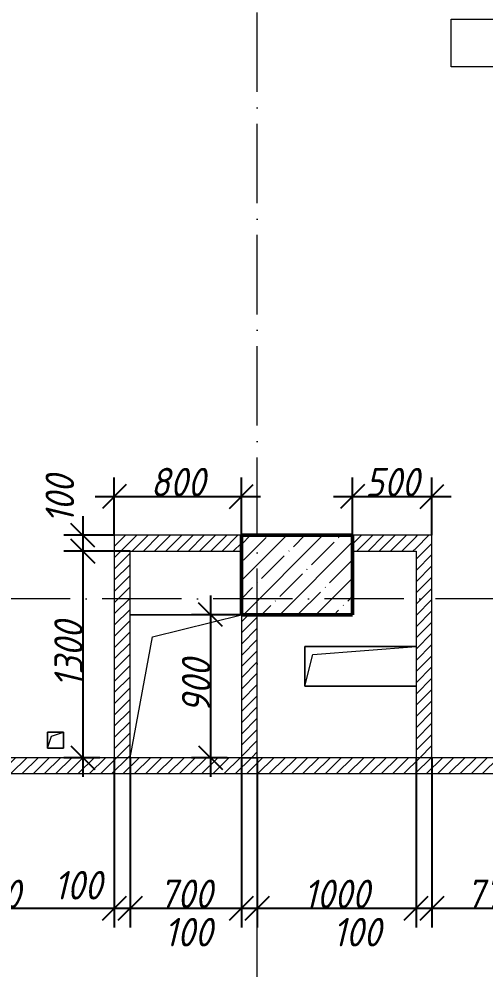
# Model space of a CAD drawing. Header units: millimetres. Extents: x -356862 to 418287, y 0 to 839748.
# Drawn here: x -83151 to -80217, y 597667 to 603647 of the extents above; entities that cross this region are included whole.
import ezdxf

# ---------------------------------------------------------------- set-up
doc = ezdxf.new("R2010")
doc.units = ezdxf.units.MM
doc.linetypes.add('50_200_ШТРИХ_1Т_ш5_п1_п1_', pattern=[700, 500, -100, 0, -100])
for name, color, linetype, lineweight in [('A-____-____-DIMS', 7, 'Continuous', 9), ('A-FLOR-____-OTLN', 7, 'Continuous', 9), ('A-GENM-____-OTLN', 7, 'Continuous', 9), ('A-WALL-FNSH-MCUT-1', 7, 'Continuous', 9), ('S-COLS-____-MCUT', 7, 'Continuous', 50), ('S-COLS-____-OTLN', 7, 'Continuous', 9), ('S-GRID-____-OTLN-1', 7, '50_200_ШТРИХ_1Т_ш5_п1_п1_', 9)]:
    doc.layers.add(name, color=color, linetype=linetype, lineweight=lineweight)
doc.layers.add('A-WALL-____-PATT-4', color=9, linetype='Continuous', lineweight=9, true_color=0x808080)
doc.styles.add('ISOCPEUR_I_10', font='isocpeui.ttf', dxfattribs={"width": 0.9, "height": 180})
doc.styles.add('ISOCPEUR_I_14', font='isocpeui.ttf', dxfattribs={"width": 0.9, "height": 180})
doc.dimstyles.new('ISO-1_8_0_9К_СРЕДНИЙ_Кладочные_5', dxfattribs={"dimscale": 304.8, "dimtxt": 179.276612, "dimasz": 0.492126, "dimexe": 0.393701, "dimexo": 0, "dimgap": 0, "dimtad": 1, "dimdec": 3, "dimrnd": 0.001, "dimdsep": 46, "dimtxsty": 'ISOCPEUR_I_10', "dimblk1": 'OBLIQUE', "dimblk2": 'OBLIQUE', "dimsah": 1, "dimcen": 0.09, "dimdle": 0.393701, "dimazin": 0, "dimtfac": 1, "dimtdec": 4, "dimtix": 1, "dimtmove": 2, "dimatfit": 3, "dimfxl": 1, "dimtvp": 1, "dimtolj": 1, "dimtzin": 0, "dimarcsym": 2})
doc.dimstyles.new('ISO-1_8_0_9К_СРЕДНИЙ_Кладочные_6', dxfattribs={"dimscale": 304.8, "dimtxt": 179.276612, "dimasz": 0.492126, "dimexe": 0.393701, "dimexo": 0, "dimgap": 0, "dimtad": 1, "dimdec": 3, "dimrnd": 0.001, "dimdsep": 46, "dimtxsty": 'ISOCPEUR_I_14', "dimblk1": 'OBLIQUE', "dimblk2": 'OBLIQUE', "dimsah": 1, "dimcen": 0.09, "dimdle": 0.393701, "dimazin": 0, "dimtfac": 1, "dimtdec": 4, "dimtix": 1, "dimtmove": 0, "dimatfit": 3, "dimfxl": 1, "dimtvp": 1, "dimtolj": 1, "dimtzin": 0, "dimarcsym": 2})
pattern_1 = [(45, (-175000.736, 544716.51), (-35.35534, 35.35534), [])]

# ---------------------------------------------------------------- blocks, each defined once
blk = doc.blocks.new('BSC_Колонна _Прямоугольная - 500х700-V141-АР1_Кладочный план 1 этажа в осях 1-64_Ю-ЯЯ')
at = {"layer": 'S-COLS-____-OTLN'}
h = blk.add_hatch(dxfattribs=at)
h.set_pattern_fill('FP_145', color=256, style=0, pattern_type=2)
h.set_pattern_definition([(315, (-55431.04, 93600), (114.04925, 114.04925), []), (315, (-55431.04, 93485.95), (114.04925, 114.04925), [201.613, -40.323, 3.353, -36.97])])
h.paths.add_polyline_path([(-250, 350), (-250, -350), (250, -350), (250, 350), (179.4, 350)], flags=0)
at = {"layer": 'S-COLS-____-MCUT'}
for p, q in [((250, 350), (-250, 350)), ((-250, 350), (-250, -350)), ((250, -350), (250, 350)), ((-250, -350), (250, -350))]:
    blk.add_line(p, q, dxfattribs=at)
blk = doc.blocks.new('AR_Отверстие прямоугольное _в плите_ - AR_Отверстие прямоугольное _в плите_-30459221-АР1_Кладочный план 1 этажа в осях 1-64_Ю-ЯЯ')
at = {"layer": 'A-GENM-____-OTLN'}
for p, q in [((350, 125), (-350, 125)), ((-350, 125), (-350, -125)), ((-300, 75), (350, 125)), ((-350, -125), (-300, 75)), ((-350, -125), (350, -125))]:
    blk.add_line(p, q, dxfattribs=at)
blk = doc.blocks.new('AR_Отверстие прямоугольное _в плите_ - AR_Отверстие прямоугольное _в плите_-V206-АР1_Кладочный план 1 этажа в осях 1-64_Ю-ЯЯ')
at = {"layer": 'A-GENM-____-OTLN'}
for p, q in [((50, 50), (-50, 50)), ((-50, 50), (-50, -50)), ((-50, -50), (-25, 25)), ((-25, 25), (50, 50)), ((50, -50), (50, 50)), ((-50, -50), (50, -50))]:
    blk.add_line(p, q, dxfattribs=at)
blk = doc.blocks.new('AR_Отверстие прямоугольное _в плите_ - AR_Отверстие прямоугольное _в плите_-30602925-АР1_Кладочный план 1 этажа в осях 1-64_Ю-ЯЯ')
at = {"layer": 'A-GENM-____-OTLN'}
for p, q in [((350, 450), (-350, 450)), ((-210, 310), (350, 450)), ((-350, -450), (-210, 310))]:
    blk.add_line(p, q, dxfattribs=at)
blk = doc.blocks.new('_Oblique')
at = {"color": 0, "linetype": 'ByBlock', "lineweight": -2}
blk.add_line((-0.5, -0.5), (0.5, 0.5), dxfattribs=at)
blk = doc.blocks.new('*D13001')
at = {"layer": 'A-____-____-DIMS', "color": 0, "lineweight": -2, "transparency": 16777216}
for p, q in [((-82550.7, 598997.6), (-82550.7, 597929.4)), ((-84150.7, 598847.6), (-84150.7, 597929.4)), ((-84270.7, 598049.4), (-82430.7, 598049.4))]:
    blk.add_line(p, q, dxfattribs=at)
at = {"layer": 'Defpoints', "color": 0, "transparency": 16777216}
for p in [(-82550.7, 598997.6), (-84150.7, 598847.6), (-82550.7, 598049.4)]:
    blk.add_point(p, dxfattribs=at)
at = {"layer": 'A-____-____-DIMS', "color": 0, "lineweight": -2, "transparency": 16777216, "xscale": 150, "yscale": 150, "zscale": 150, "rotation": 180}
blk.add_blockref('_Oblique', (-84150.7, 598049.4), dxfattribs=at)
at = {"layer": 'A-____-____-DIMS', "color": 0, "lineweight": -2, "transparency": 16777216, "xscale": 150, "yscale": 150, "zscale": 150}
blk.add_blockref('_Oblique', (-82550.7, 598049.4), dxfattribs=at)
at = {"layer": 'A-____-____-DIMS', "color": 0, "transparency": 16777216, "insert": (-83350.7, 598139.4), "char_height": 180, "width": 504.733, "attachment_point": 5, "style": 'ISOCPEUR_I_14'}
blk.add_mtext('\\A1;1600', dxfattribs=at)
blk = doc.blocks.new('*D13002')
at = {"layer": 'A-____-____-DIMS', "color": 0, "lineweight": -2, "transparency": 16777216}
for p, q in [((-82550.7, 598997.6), (-82550.7, 597929.4)), ((-82450.7, 598997.6), (-82450.7, 597929.4)), ((-82670.7, 598049.4), (-82330.7, 598049.4))]:
    blk.add_line(p, q, dxfattribs=at)
at = {"layer": 'Defpoints', "color": 0, "transparency": 16777216}
for p in [(-82550.7, 598997.6), (-82450.7, 598997.6), (-82450.7, 598049.4)]:
    blk.add_point(p, dxfattribs=at)
at = {"layer": 'A-____-____-DIMS', "color": 0, "lineweight": -2, "transparency": 16777216, "xscale": 150, "yscale": 150, "zscale": 150, "rotation": 180}
blk.add_blockref('_Oblique', (-82550.7, 598049.4), dxfattribs=at)
at = {"layer": 'A-____-____-DIMS', "color": 0, "lineweight": -2, "transparency": 16777216, "xscale": 150, "yscale": 150, "zscale": 150}
blk.add_blockref('_Oblique', (-82450.7, 598049.4), dxfattribs=at)
at = {"layer": 'A-____-____-DIMS', "color": 0, "transparency": 16777216, "insert": (-82930.5, 598284.5), "char_height": 180, "width": 368.207, "attachment_point": 1, "line_spacing_factor": 1.149209, "style": 'ISOCPEUR_I_10'}
blk.add_mtext('\\A1;100', dxfattribs=at)
blk = doc.blocks.new('*D13003')
at = {"layer": 'A-____-____-DIMS', "color": 0, "lineweight": -2, "transparency": 16777216}
for p, q in [((-82450.7, 598997.6), (-82450.7, 597929.4)), ((-81750.7, 598997.6), (-81750.7, 597929.4)), ((-82570.7, 598049.4), (-81630.7, 598049.4))]:
    blk.add_line(p, q, dxfattribs=at)
at = {"layer": 'Defpoints', "color": 0, "transparency": 16777216}
for p in [(-82450.7, 598997.6), (-81750.7, 598997.6), (-81750.7, 598049.4)]:
    blk.add_point(p, dxfattribs=at)
at = {"layer": 'A-____-____-DIMS', "color": 0, "lineweight": -2, "transparency": 16777216, "xscale": 150, "yscale": 150, "zscale": 150, "rotation": 180}
blk.add_blockref('_Oblique', (-82450.7, 598049.4), dxfattribs=at)
at = {"layer": 'A-____-____-DIMS', "color": 0, "lineweight": -2, "transparency": 16777216, "xscale": 150, "yscale": 150, "zscale": 150}
blk.add_blockref('_Oblique', (-81750.7, 598049.4), dxfattribs=at)
at = {"layer": 'A-____-____-DIMS', "color": 0, "transparency": 16777216, "insert": (-82100.7, 598140.5), "char_height": 180, "width": 409.578, "attachment_point": 5, "style": 'ISOCPEUR_I_14'}
blk.add_mtext('\\A1;700', dxfattribs=at)
blk = doc.blocks.new('*D13004')
at = {"layer": 'A-____-____-DIMS', "color": 0, "lineweight": -2, "transparency": 16777216}
for p, q in [((-81750.7, 598997.6), (-81750.7, 597929.4)), ((-81650.7, 598997.6), (-81650.7, 597929.4)), ((-81870.7, 598049.4), (-81530.7, 598049.4))]:
    blk.add_line(p, q, dxfattribs=at)
at = {"layer": 'Defpoints', "color": 0, "transparency": 16777216}
for p in [(-81750.7, 598997.6), (-81650.7, 598997.6), (-81650.7, 598049.4)]:
    blk.add_point(p, dxfattribs=at)
at = {"layer": 'A-____-____-DIMS', "color": 0, "lineweight": -2, "transparency": 16777216, "xscale": 150, "yscale": 150, "zscale": 150, "rotation": 180}
blk.add_blockref('_Oblique', (-81750.7, 598049.4), dxfattribs=at)
at = {"layer": 'A-____-____-DIMS', "color": 0, "lineweight": -2, "transparency": 16777216, "xscale": 150, "yscale": 150, "zscale": 150}
blk.add_blockref('_Oblique', (-81650.7, 598049.4), dxfattribs=at)
at = {"layer": 'A-____-____-DIMS', "color": 0, "transparency": 16777216, "insert": (-82236.3, 597989), "char_height": 180, "width": 368.207, "attachment_point": 1, "line_spacing_factor": 1.149209, "style": 'ISOCPEUR_I_10'}
blk.add_mtext('\\A1;100', dxfattribs=at)
blk = doc.blocks.new('*D13005')
at = {"layer": 'A-____-____-DIMS', "color": 0, "lineweight": -2, "transparency": 16777216}
for p, q in [((-81650.7, 598997.6), (-81650.7, 597929.4)), ((-80650.7, 598997.6), (-80650.7, 597929.4)), ((-81770.7, 598049.4), (-80530.7, 598049.4))]:
    blk.add_line(p, q, dxfattribs=at)
at = {"layer": 'Defpoints', "color": 0, "transparency": 16777216}
for p in [(-81650.7, 598997.6), (-80650.7, 598997.6), (-80650.7, 598049.4)]:
    blk.add_point(p, dxfattribs=at)
at = {"layer": 'A-____-____-DIMS', "color": 0, "lineweight": -2, "transparency": 16777216, "xscale": 150, "yscale": 150, "zscale": 150, "rotation": 180}
blk.add_blockref('_Oblique', (-81650.7, 598049.4), dxfattribs=at)
at = {"layer": 'A-____-____-DIMS', "color": 0, "lineweight": -2, "transparency": 16777216, "xscale": 150, "yscale": 150, "zscale": 150}
blk.add_blockref('_Oblique', (-80650.7, 598049.4), dxfattribs=at)
at = {"layer": 'A-____-____-DIMS', "color": 0, "transparency": 16777216, "insert": (-81150.7, 598139.4), "char_height": 180, "width": 504.733, "attachment_point": 5, "style": 'ISOCPEUR_I_14'}
blk.add_mtext('\\A1;1000', dxfattribs=at)
blk = doc.blocks.new('*D13006')
at = {"layer": 'A-____-____-DIMS', "color": 0, "lineweight": -2, "transparency": 16777216}
for p, q in [((-80650.7, 598997.6), (-80650.7, 597929.4)), ((-80550.7, 598997.6), (-80550.7, 597929.4)), ((-80770.7, 598049.4), (-80430.7, 598049.4))]:
    blk.add_line(p, q, dxfattribs=at)
at = {"layer": 'Defpoints', "color": 0, "transparency": 16777216}
for p in [(-80650.7, 598997.6), (-80550.7, 598997.6), (-80550.7, 598049.4)]:
    blk.add_point(p, dxfattribs=at)
at = {"layer": 'A-____-____-DIMS', "color": 0, "lineweight": -2, "transparency": 16777216, "xscale": 150, "yscale": 150, "zscale": 150, "rotation": 180}
blk.add_blockref('_Oblique', (-80650.7, 598049.4), dxfattribs=at)
at = {"layer": 'A-____-____-DIMS', "color": 0, "lineweight": -2, "transparency": 16777216, "xscale": 150, "yscale": 150, "zscale": 150}
blk.add_blockref('_Oblique', (-80550.7, 598049.4), dxfattribs=at)
at = {"layer": 'A-____-____-DIMS', "color": 0, "transparency": 16777216, "insert": (-81174.5, 597989), "char_height": 180, "width": 368.207, "attachment_point": 1, "line_spacing_factor": 1.149209, "style": 'ISOCPEUR_I_10'}
blk.add_mtext('\\A1;100', dxfattribs=at)
blk = doc.blocks.new('*D13007')
at = {"layer": 'A-____-____-DIMS', "color": 0, "lineweight": -2, "transparency": 16777216}
for p, q in [((-80550.7, 598997.6), (-80550.7, 597929.4)), ((-79780.7, 598847.6), (-79780.7, 597929.4)), ((-80670.7, 598049.4), (-79660.7, 598049.4))]:
    blk.add_line(p, q, dxfattribs=at)
at = {"layer": 'Defpoints', "color": 0, "transparency": 16777216}
for p in [(-80550.7, 598997.6), (-79780.7, 598847.6), (-79780.7, 598049.4)]:
    blk.add_point(p, dxfattribs=at)
at = {"layer": 'A-____-____-DIMS', "color": 0, "lineweight": -2, "transparency": 16777216, "xscale": 150, "yscale": 150, "zscale": 150, "rotation": 180}
blk.add_blockref('_Oblique', (-80550.7, 598049.4), dxfattribs=at)
at = {"layer": 'A-____-____-DIMS', "color": 0, "lineweight": -2, "transparency": 16777216, "xscale": 150, "yscale": 150, "zscale": 150}
blk.add_blockref('_Oblique', (-79780.7, 598049.4), dxfattribs=at)
at = {"layer": 'A-____-____-DIMS', "color": 0, "transparency": 16777216, "insert": (-80165.7, 598140.5), "char_height": 180, "width": 409.578, "attachment_point": 5, "style": 'ISOCPEUR_I_14'}
blk.add_mtext('\\A1;770', dxfattribs=at)
blk = doc.blocks.new('*D13052')
at = {"layer": 'A-____-____-DIMS', "color": 0, "lineweight": -2, "transparency": 16777216}
for p, q in [((-82550.7, 600397.6), (-82550.7, 600762)), ((-81750.7, 600397.6), (-81750.7, 600762)), ((-82670.7, 600642), (-81630.7, 600642))]:
    blk.add_line(p, q, dxfattribs=at)
at = {"layer": 'Defpoints', "color": 0, "transparency": 16777216}
for p in [(-81750.7, 600642), (-82550.7, 600397.6), (-81750.7, 600397.6)]:
    blk.add_point(p, dxfattribs=at)
at = {"layer": 'A-____-____-DIMS', "color": 0, "lineweight": -2, "transparency": 16777216, "xscale": 150, "yscale": 150, "zscale": 150, "rotation": 180}
blk.add_blockref('_Oblique', (-82550.7, 600642), dxfattribs=at)
at = {"layer": 'A-____-____-DIMS', "color": 0, "lineweight": -2, "transparency": 16777216, "xscale": 150, "yscale": 150, "zscale": 150}
blk.add_blockref('_Oblique', (-81750.7, 600642), dxfattribs=at)
at = {"layer": 'A-____-____-DIMS', "color": 0, "transparency": 16777216, "insert": (-82150.7, 600732), "char_height": 180, "width": 409.578, "attachment_point": 5, "style": 'ISOCPEUR_I_14'}
blk.add_mtext('\\A1;800', dxfattribs=at)
blk = doc.blocks.new('*D13053')
at = {"layer": 'A-____-____-DIMS', "color": 0, "lineweight": -2, "transparency": 16777216}
for p, q in [((-81050.7, 600397.6), (-81050.7, 600762)), ((-80550.7, 600397.6), (-80550.7, 600762)), ((-81170.7, 600642), (-80430.7, 600642))]:
    blk.add_line(p, q, dxfattribs=at)
at = {"layer": 'Defpoints', "color": 0, "transparency": 16777216}
for p in [(-80550.7, 600642), (-81050.7, 600397.6), (-80550.7, 600397.6)]:
    blk.add_point(p, dxfattribs=at)
at = {"layer": 'A-____-____-DIMS', "color": 0, "lineweight": -2, "transparency": 16777216, "xscale": 150, "yscale": 150, "zscale": 150, "rotation": 180}
blk.add_blockref('_Oblique', (-81050.7, 600642), dxfattribs=at)
at = {"layer": 'A-____-____-DIMS', "color": 0, "lineweight": -2, "transparency": 16777216, "xscale": 150, "yscale": 150, "zscale": 150}
blk.add_blockref('_Oblique', (-80550.7, 600642), dxfattribs=at)
at = {"layer": 'A-____-____-DIMS', "color": 0, "transparency": 16777216, "insert": (-80800.7, 600732), "char_height": 180, "width": 409.578, "attachment_point": 5, "style": 'ISOCPEUR_I_14'}
blk.add_mtext('\\A1;500', dxfattribs=at)
blk = doc.blocks.new('*D13054')
at = {"layer": 'A-____-____-DIMS', "color": 0, "lineweight": -2, "transparency": 16777216}
for p, q in [((-82748.5, 600517.6), (-82748.5, 600177.6)), ((-82550.7, 600397.6), (-82868.5, 600397.6)), ((-82450.7, 600297.6), (-82868.5, 600297.6))]:
    blk.add_line(p, q, dxfattribs=at)
at = {"layer": 'Defpoints', "color": 0, "transparency": 16777216}
for p in [(-82550.7, 600397.6), (-82748.5, 600297.6), (-82450.7, 600297.6)]:
    blk.add_point(p, dxfattribs=at)
at = {"layer": 'A-____-____-DIMS', "color": 0, "lineweight": -2, "transparency": 16777216, "xscale": 150, "yscale": 150, "zscale": 150}
for p, rotation in [((-82748.5, 600397.6), 90), ((-82748.5, 600297.6), 270)]:
    blk.add_blockref('_Oblique', p, dxfattribs=dict(at, rotation=rotation))
at = {"layer": 'A-____-____-DIMS', "color": 0, "transparency": 16777216, "insert": (-82983.7, 600472.1), "char_height": 180, "width": 368.207, "attachment_point": 1, "rotation": 90, "line_spacing_factor": 1.149209, "style": 'ISOCPEUR_I_10'}
blk.add_mtext('\\A1;100', dxfattribs=at)
blk = doc.blocks.new('*D13055')
at = {"layer": 'A-____-____-DIMS', "color": 0, "lineweight": -2, "transparency": 16777216}
for p, q in [((-82748.5, 600417.6), (-82748.5, 598877.6)), ((-82450.7, 600297.6), (-82868.5, 600297.6)), ((-82642.4, 598997.6), (-82868.5, 598997.6))]:
    blk.add_line(p, q, dxfattribs=at)
at = {"layer": 'Defpoints', "color": 0, "transparency": 16777216}
for p in [(-82450.7, 600297.6), (-82748.5, 598997.6), (-82642.4, 598997.6)]:
    blk.add_point(p, dxfattribs=at)
at = {"layer": 'A-____-____-DIMS', "color": 0, "lineweight": -2, "transparency": 16777216, "xscale": 150, "yscale": 150, "zscale": 150}
for p, rotation in [((-82748.5, 600297.6), 90), ((-82748.5, 598997.6), 270)]:
    blk.add_blockref('_Oblique', p, dxfattribs=dict(at, rotation=rotation))
at = {"layer": 'A-____-____-DIMS', "color": 0, "transparency": 16777216, "insert": (-82838.5, 599647.6), "char_height": 180, "width": 504.733, "attachment_point": 5, "rotation": 90, "style": 'ISOCPEUR_I_14'}
blk.add_mtext('\\A1;1300', dxfattribs=at)
blk = doc.blocks.new('*D13056')
at = {"layer": 'A-____-____-DIMS', "color": 0, "lineweight": -2, "transparency": 16777216}
for p, q in [((-81945.3, 600017.6), (-81945.3, 598877.6)), ((-81750.7, 599897.6), (-82065.3, 599897.6)), ((-81839.2, 598997.6), (-82065.3, 598997.6))]:
    blk.add_line(p, q, dxfattribs=at)
at = {"layer": 'Defpoints', "color": 0, "transparency": 16777216}
for p in [(-81750.7, 599897.6), (-81945.3, 598997.6), (-81839.2, 598997.6)]:
    blk.add_point(p, dxfattribs=at)
at = {"layer": 'A-____-____-DIMS', "color": 0, "lineweight": -2, "transparency": 16777216, "xscale": 150, "yscale": 150, "zscale": 150}
for p, rotation in [((-81945.3, 599897.6), 90), ((-81945.3, 598997.6), 270)]:
    blk.add_blockref('_Oblique', p, dxfattribs=dict(at, rotation=rotation))
at = {"layer": 'A-____-____-DIMS', "color": 0, "transparency": 16777216, "insert": (-82035.3, 599447.6), "char_height": 180, "width": 409.578, "attachment_point": 5, "rotation": 90, "style": 'ISOCPEUR_I_14'}
blk.add_mtext('\\A1;900', dxfattribs=at)

msp = doc.modelspace()

# ---------------------------------------------------------------- hatches: boundary and pattern name
at = {"layer": 'A-WALL-____-PATT-4'}
h = msp.add_hatch(dxfattribs=at)
h.set_pattern_fill('FP_5', color=256, style=0, pattern_type=2)
h.set_pattern_definition(pattern_1)
h.paths.add_polyline_path([(-82450.7357, 598997.5526), (-82450.7357, 600397.5526), (-82550.7357, 600397.5526), (-82550.7357, 598997.5526)], flags=0)
h = msp.add_hatch(dxfattribs=at)
h.set_pattern_fill('FP_5', color=256, style=0, pattern_type=2)
h.set_pattern_definition(pattern_1)
h.paths.add_polyline_path([(-81750.7357, 600297.5526), (-81750.7357, 600397.5526), (-82450.7357, 600397.5526), (-82450.7357, 600297.5526)], flags=0)
h = msp.add_hatch(dxfattribs=at)
h.set_pattern_fill('FP_5', color=256, style=0, pattern_type=2)
h.set_pattern_definition(pattern_1)
h.paths.add_polyline_path([(-81050.7357, 600297.5526), (-80650.7357, 600297.5526), (-80650.7357, 600397.5526), (-81050.7357, 600397.5526)], flags=0)
h = msp.add_hatch(dxfattribs=at)
h.set_pattern_fill('FP_5', color=256, style=0, pattern_type=2)
h.set_pattern_definition(pattern_1)
h.paths.add_polyline_path([(-80550.7357, 598997.5526), (-80550.7357, 600397.5526), (-80650.7357, 600397.5526), (-80650.7357, 598997.5526)], flags=0)
h = msp.add_hatch(dxfattribs=at)
h.set_pattern_fill('FP_5', color=256, style=0, pattern_type=2)
h.set_pattern_definition(pattern_1)
h.paths.add_polyline_path([(-81750.7357, 598997.5526), (-81650.7357, 598997.5526), (-81650.7357, 599897.5526), (-81750.7357, 599897.5526)], flags=0)
h = msp.add_hatch(dxfattribs=at)
h.set_pattern_fill('FP_5', color=256, style=0, pattern_type=2)
h.set_pattern_definition(pattern_1)
h.paths.add_polyline_path([(-78634.7357, 598897.5526), (-78350.7357, 598897.5526), (-78350.7357, 598997.5526), (-78634.7357, 598997.5526), (-78634.7357, 598989.9526), (-78676.2357, 598989.9526), (-78676.2357, 598905.1526), (-78634.7357, 598905.1526)], flags=0)
h.paths.add_polyline_path([(-81339.6716, 598897.5526), (-79830.7357, 598897.5526), (-79830.7357, 598900.5526), (-79783.7357, 598900.5526), (-79783.7357, 598994.5526), (-79830.7357, 598994.5526), (-79830.7357, 598997.5526), (-84100.7357, 598997.5526), (-84100.7357, 598994.5526), (-84147.7357, 598994.5526), (-84147.7357, 598900.5526), (-84100.7357, 598900.5526), (-84100.7357, 598897.5526), (-83107.1359, 598897.5526)], flags=0)
h.paths.add_polyline_path([(-77650.7357, 598897.5526), (-77650.7357, 598997.5526), (-78150.7357, 598997.5526), (-78150.7357, 598897.5526), (-77804.743, 598897.5526)], flags=0)
h.paths.add_polyline_path([(-84150.7357, 598897.5526), (-84150.7357, 598997.5526), (-86385.7357, 598997.5526), (-86385.7357, 598994.5526), (-86432.7357, 598994.5526), (-86432.7357, 598900.5526), (-86385.7357, 598900.5526), (-86385.7357, 598897.5526), (-84874.6002, 598897.5526)], flags=0)
h.paths.add_polyline_path([(-87835.7357, 598897.5526), (-87585.7357, 598897.5526), (-87585.7357, 598900.5526), (-87538.7357, 598900.5526), (-87538.7357, 598994.5526), (-87585.7357, 598994.5526), (-87585.7357, 598997.5526), (-87835.7357, 598997.5526)], flags=0)

# ---------------------------------------------------------------- linework, layer by layer
at = {"layer": 'A-FLOR-____-OTLN'}
for p, q in [((-80430.7357, 603647.2051), (-80130.7357, 603647.2051)), ((-80430.7357, 603347.2051), (-80430.7357, 603647.2051)), ((-80130.7357, 603347.2051), (-80430.7357, 603347.2051)), ((-82450.7357, 599897.5526), (-81750.7357, 599897.5526)), ((-81350.7357, 599697.5526), (-80650.7357, 599697.5526)), ((-81350.7357, 599447.5526), (-81350.7357, 599697.5526)), ((-80650.7357, 599447.5526), (-81350.7357, 599447.5526)), ((-82970.7357, 599157.5526), (-82870.7357, 599157.5526)), ((-82970.7357, 599057.5526), (-82970.7357, 599157.5526)), ((-82870.7357, 599157.5526), (-82870.7357, 599057.5526)), ((-82870.7357, 599057.5526), (-82970.7357, 599057.5526))]:
    msp.add_line(p, q, dxfattribs=at)
at = {"layer": 'A-WALL-FNSH-MCUT-1'}
for p, q in [((-82550.7357, 600397.5526), (-82550.7357, 598997.5526)), ((-81750.7357, 600397.5526), (-82550.7357, 600397.5526)), ((-80550.7357, 600397.5526), (-81050.7357, 600397.5526)), ((-80550.7357, 598997.5526), (-80550.7357, 600397.5526)), ((-82450.7357, 598997.5526), (-82450.7357, 600297.5526)), ((-82450.7357, 600297.5526), (-81750.7357, 600297.5526)), ((-81050.7357, 600297.5526), (-80650.7357, 600297.5526)), ((-80650.7357, 600297.5526), (-80650.7357, 598997.5526)), ((-81750.7357, 599897.5526), (-81750.7357, 598997.5526)), ((-81650.7357, 598997.5526), (-81650.7357, 599897.5526)), ((-79830.7357, 598997.5526), (-84100.7357, 598997.5526)), ((-81750.7357, 598997.5526), (-81650.7357, 598997.5526)), ((-84100.7357, 598897.5526), (-79830.7357, 598897.5526))]:
    msp.add_line(p, q, dxfattribs=at)
at = {"layer": 'S-GRID-____-OTLN-1'}
for p, q in [((-81650.7357, 584985.5274), (-81650.7357, 635609.362)), ((-70926.3291, 599997.5526), (-179669.5059, 599997.5526))]:
    msp.add_line(p, q, dxfattribs=at)

# ---------------------------------------------------------------- block references
at = {"layer": 'A-GENM-____-OTLN'}
for name, p in [('AR_Отверстие прямоугольное _в плите_ - AR_Отверстие прямоугольное _в плите_-30602925-АР1_Кладочный план 1 этажа в осях 1-64_Ю-ЯЯ', (-82100.7357, 599447.5526)), ('AR_Отверстие прямоугольное _в плите_ - AR_Отверстие прямоугольное _в плите_-30459221-АР1_Кладочный план 1 этажа в осях 1-64_Ю-ЯЯ', (-81000.7357, 599572.5526)), ('AR_Отверстие прямоугольное _в плите_ - AR_Отверстие прямоугольное _в плите_-V206-АР1_Кладочный план 1 этажа в осях 1-64_Ю-ЯЯ', (-82920.7357, 599107.5526))]:
    msp.add_blockref(name, p, dxfattribs=at)
at = {"layer": 'S-COLS-____-OTLN', "rotation": 89.9999999999999}
msp.add_blockref('BSC_Колонна _Прямоугольная - 500х700-V141-АР1_Кладочный план 1 этажа в осях 1-64_Ю-ЯЯ', (-81400.7357, 600147.5526), dxfattribs=at)

# ---------------------------------------------------------------- dimensions: what is measured, and where the dimension line sits
at = {"layer": 'A-____-____-DIMS'}
dim = msp.add_linear_dim(base=(-82748.4951, 600297.5526), p1=(-82550.7357, 600397.5526), p2=(-82450.7357, 600297.5526), angle=90, dimstyle='ISO-1_8_0_9К_СРЕДНИЙ_Кладочные_5', override={"dimpost": '<>', "dimfxl": 141.421356}, dxfattribs=at)
dim.commit()
dim.dimension.update_dxf_attribs({"geometry": '*D13054', "text_midpoint": (-82863.6572, 600656.214), "dimtype": 160, "text_rotation": 90})
for base, p1, p2, override, picture, middle in [((-81750.7357, 600642.0138), (-82550.7357, 600397.5526), (-81750.7357, 600397.5526), {"dimpost": '<>', "dimfxl": 800}, '*D13052', (-82150.7357, 600732.0138)), ((-80550.7357, 600642.0138), (-81050.7357, 600397.5526), (-80550.7357, 600397.5526), {"dimpost": '<>', "dimfxl": 500}, '*D13053', (-80800.7357, 600732.0138)), ((-82550.7357, 598049.3675), (-84150.7357, 598847.5526), (-82550.7357, 598997.5526), {"dimpost": '<>', "dimfxl": 1607.015868}, '*D13001', (-83350.7357, 598139.3675)), ((-81750.7357, 598049.3675), (-82450.7357, 598997.5526), (-81750.7357, 598997.5526), {"dimpost": '<>', "dimfxl": 700}, '*D13003', (-82100.7357, 598140.5266)), ((-80650.7357, 598049.3675), (-81650.7357, 598997.5526), (-80650.7357, 598997.5526), {"dimpost": '<>', "dimfxl": 1000}, '*D13005', (-81150.7357, 598139.3675)), ((-79780.7357, 598049.3675), (-80550.7357, 598997.5526), (-79780.7357, 598847.5526), {"dimpost": '<>', "dimfxl": 784.474346}, '*D13007', (-80165.7357, 598140.5266))]:
    dim = msp.add_linear_dim(base=base, p1=p1, p2=p2, dimstyle='ISO-1_8_0_9К_СРЕДНИЙ_Кладочные_6', override=override, dxfattribs=at)
    dim.commit()
    dim.dimension.update_dxf_attribs({"geometry": picture, "text_midpoint": middle})
for base, p1, p2, override, picture, middle in [((-82748.4951, 598997.5526), (-82450.7357, 600297.5526), (-82642.4291, 598997.5526), {"dimpost": '<>', "dimfxl": 1314.057211}, '*D13055', (-82838.4951, 599647.5526)), ((-81945.2525, 598997.5526), (-81750.7357, 599897.5526), (-81839.1865, 598997.5526), {"dimpost": '<>', "dimfxl": 904.335964}, '*D13056', (-82035.2525, 599447.5526))]:
    dim = msp.add_linear_dim(base=base, p1=p1, p2=p2, angle=90, dimstyle='ISO-1_8_0_9К_СРЕДНИЙ_Кладочные_6', override=override, dxfattribs=at)
    dim.commit()
    dim.dimension.update_dxf_attribs({"geometry": picture, "text_midpoint": middle})
for base, p1, p2, picture, middle in [((-82450.7357, 598049.3675), (-82550.7357, 598997.5526), (-82450.7357, 598997.5526), '*D13002', (-82746.4247, 598164.5295)), ((-81650.7357, 598049.3675), (-81750.7357, 598997.5526), (-81650.7357, 598997.5526), '*D13004', (-82052.1888, 597869.0114)), ((-80550.7357, 598049.3675), (-80650.7357, 598997.5526), (-80550.7357, 598997.5526), '*D13006', (-80990.4162, 597869.0114))]:
    dim = msp.add_linear_dim(base=base, p1=p1, p2=p2, dimstyle='ISO-1_8_0_9К_СРЕДНИЙ_Кладочные_5', override={"dimpost": '<>', "dimfxl": 100}, dxfattribs=at)
    dim.commit()
    dim.dimension.update_dxf_attribs({"geometry": picture, "text_midpoint": middle, "dimtype": 160})

doc.saveas('drawing.dxf')
